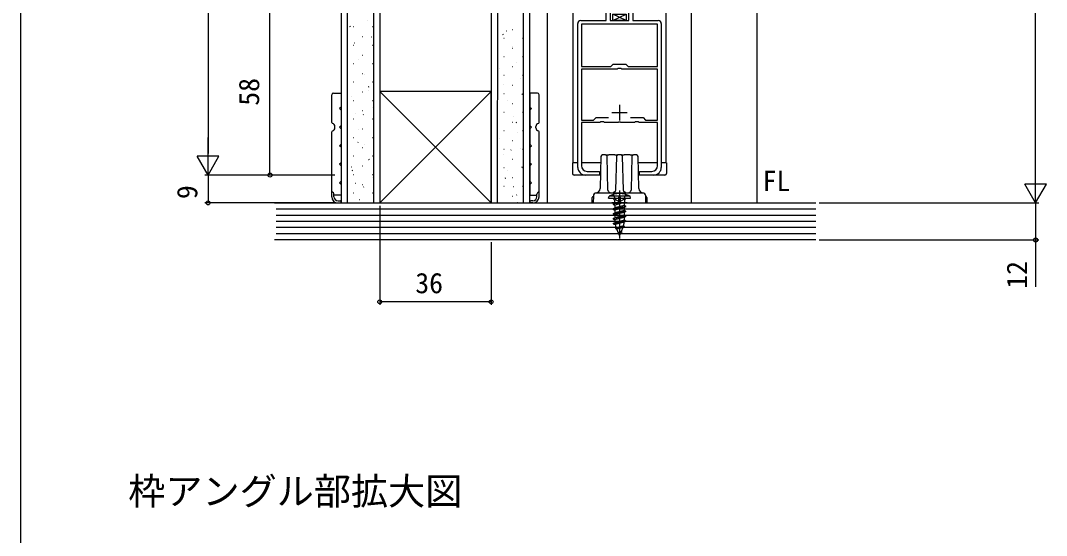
# Model space of a CAD drawing. Units: millimetres, scale not verified. Extents: x -525 to 525, y -808 to 806.
# Drawn here: x -525 to -193.4, y -15.5 to 151.1 of the extents above; entities that cross this region are included whole.
import ezdxf
from ezdxf.enums import TextEntityAlignment as Align

# ---------------------------------------------------------------- set-up
doc = ezdxf.new("R2010")
doc.units = ezdxf.units.MM
doc.header["$LTSCALE"] = 4
for name, color, linetype in [('0-2_USER1', 3, 'Continuous'), ('0-3_YKK_11', 7, 'Continuous'), ('0-4_YKK_12', 2, 'Continuous'), ('0-5_YKK_13', 4, 'Continuous'), ('0-7_YKK_D', 6, 'Continuous'), ('0-8_YKK_ZWAK', 7, 'Continuous'), ('0-9_YSS_K', 3, 'Continuous')]:
    doc.layers.add(name, color=color, linetype=linetype)
doc.styles.add('ＭＳ ゴシック', font='')
doc.styles.get('ＭＳ ゴシック').set_extended_font_data('MS Gothic')

msp = doc.modelspace()

# ---------------------------------------------------------------- linework, layer by layer
at = {"layer": '0-3_YKK_11'}
for p, q in [((-344.875, 103.603), (-344.875, 150.103)), ((-317.875, 150.103), (-317.875, 103.603)), ((-331.375, 123.803), (-331.375, 118.803)), ((-333.875, 121.303), (-328.875, 121.303))]:
    msp.add_line(p, q, dxfattribs=at)
for points in [[(-343.875, 151.103), (-335.675, 151.103), (-335.675, 159.103), (-333.675, 159.103), (-333.675, 158.503), (-333.875, 158.303), (-334.375, 157.803), (-334.375, 151.103), (-328.375, 151.103), (-328.375, 157.803), (-328.875, 158.303), (-329.075, 158.503), (-329.075, 159.103), (-327.075, 159.103), (-327.075, 151.103), (-318.875, 151.103)], [(-327.842, 119.703), (-323.775, 119.703), (-322.975, 118.903), (-319.075, 118.903), (-319.075, 135.403), (-330.633, 135.403), (-330.911, 135.59), (-331.838, 135.59), (-332.116, 135.403), (-343.675, 135.403), (-343.675, 118.903), (-339.775, 118.903), (-338.975, 119.703), (-334.907, 119.703)], [(-319.075, 104.103), (-319.075, 118.103), (-325.033, 118.103), (-325.311, 118.29), (-326.238, 118.29), (-326.516, 118.103), (-330.916, 118.103), (-331.1, 118.223), (-331.649, 118.223), (-331.833, 118.103), (-336.233, 118.103), (-336.511, 118.29), (-337.438, 118.29), (-337.716, 118.103), (-343.675, 118.103), (-343.675, 104.103)], [(-341.875, 102.303), (-337.875, 102.303), (-337.875, 101.103), (-342.375, 101.103)], [(-320.375, 101.103), (-324.875, 101.103), (-324.875, 102.303), (-320.875, 102.303)]]:
    msp.add_lwpolyline(points, dxfattribs=at)
msp.add_lwpolyline([(-319.075, 149.903), (-343.675, 149.903), (-343.675, 136.203), (-334.175, 136.203), (-333.375, 137.003), (-329.375, 137.003), (-328.575, 136.203), (-319.075, 136.203)], close=True, dxfattribs=at)
for centre, radius, start, end in [((-343.875, 150.103), 1, 90.00001, 179.99999), ((-318.875, 150.103), 1, 0.00001, 89.99999), ((-342.375, 103.603), 2.5, 180.00001, 269.99999), ((-341.875, 104.103), 1.8, 180.00001, 269.99999), ((-320.875, 104.103), 1.8, 270.00001, 359.99999), ((-320.375, 103.603), 2.5, 270.00001, 359.99999)]:
    msp.add_arc(centre, radius, start, end, dxfattribs=at)
at = {"layer": '0-4_YKK_12'}
for p, q in [((-346.375, 105.103), (-346.375, 281.601)), ((-316.375, 281.601), (-316.375, 105.103)), ((-354.675, 92.103), (-354.675, 276.6)), ((-308.075, 92.103), (-308.075, 276.6)), ((-286.875, 92.103), (-286.875, 276.6))]:
    msp.add_line(p, q, dxfattribs=at)
at = {"layer": '0-5_YKK_13'}
for p, q in [((-333.525, 151.103), (-329.224, 153.103)), ((-329.224, 151.103), (-333.525, 153.103)), ((-424.374, 118.118), (-424.374, 127.103)), ((-357.375, 118.118), (-357.375, 127.103)), ((-421.374, 123.103), (-421.874, 122.603)), ((-360.375, 123.103), (-359.875, 122.603)), ((-421.374, 122.103), (-421.874, 122.603)), ((-421.374, 122.103), (-421.374, 117.103)), ((-360.375, 122.103), (-359.875, 122.603)), ((-360.375, 122.103), (-360.375, 117.103)), ((-423.374, 116.353), (-423.374, 116.853)), ((-421.374, 117.103), (-421.874, 116.603)), ((-421.374, 116.103), (-421.874, 116.603)), ((-421.374, 116.103), (-421.374, 111.103)), ((-360.375, 117.103), (-359.875, 116.603)), ((-360.375, 116.103), (-359.875, 116.603)), ((-360.375, 116.103), (-360.375, 111.103)), ((-358.375, 116.353), (-358.375, 116.853)), ((-424.374, 95.603), (-424.374, 115.088)), ((-357.375, 95.603), (-357.375, 115.088)), ((-421.374, 111.103), (-421.874, 110.603)), ((-421.374, 110.103), (-421.874, 110.603)), ((-421.374, 110.103), (-421.374, 105.103)), ((-360.375, 111.103), (-359.875, 110.603)), ((-360.375, 110.103), (-359.875, 110.603)), ((-360.375, 110.103), (-360.375, 105.103)), ((-337.385, 107.115), (-337.638, 96.766)), ((-335.861, 107.603), (-334.862, 107.603)), ((-335.097, 96.279), (-335.361, 107.115)), ((-332.885, 107.603), (-334.862, 107.603)), ((-332.885, 107.603), (-331.885, 107.603)), ((-332.385, 107.115), (-332.65, 96.279)), ((-330.861, 107.603), (-331.885, 107.603)), ((-330.861, 107.603), (-329.862, 107.603)), ((-330.097, 96.279), (-330.361, 107.115)), ((-327.885, 107.603), (-329.862, 107.603)), ((-327.885, 107.603), (-326.885, 107.603)), ((-327.385, 107.115), (-327.65, 96.279)), ((-326.361, 107.603), (-326.885, 107.603)), ((-325.861, 107.603), (-326.361, 107.603)), ((-325.109, 96.766), (-325.361, 107.115)), ((-421.374, 105.103), (-421.874, 104.603)), ((-421.374, 104.103), (-421.874, 104.603)), ((-421.374, 104.103), (-421.374, 99.103)), ((-360.375, 105.103), (-359.875, 104.603)), ((-360.375, 104.103), (-359.875, 104.603)), ((-360.375, 104.103), (-360.375, 99.103)), ((-346.575, 105.103), (-346.575, 101.603)), ((-344.875, 105.103), (-346.575, 105.103)), ((-337.434, 105.103), (-343.675, 105.103)), ((-319.075, 105.103), (-325.312, 105.103)), ((-316.175, 105.103), (-317.875, 105.103)), ((-316.175, 105.103), (-316.175, 101.603)), ((-337.532, 101.103), (-346.075, 101.103)), ((-316.675, 101.103), (-325.215, 101.103)), ((-421.374, 99.103), (-421.874, 98.603)), ((-421.374, 98.103), (-421.874, 98.603)), ((-360.375, 99.103), (-359.875, 98.603)), ((-360.375, 98.103), (-359.875, 98.603)), ((-424.374, 94.103), (-424.374, 95.603)), ((-423.674, 94.103), (-423.674, 94.903)), ((-358.075, 94.103), (-358.075, 94.903)), ((-357.375, 94.103), (-357.375, 95.603)), ((-340.173, 92.103), (-340.173, 93.803)), ((-339.873, 94.103), (-339.838, 94.103)), ((-339.835, 94.317), (-339.835, 94.322)), ((-334.973, 93.603), (-334.767, 94.253)), ((-334.973, 93.603), (-327.773, 93.603)), ((-327.98, 94.253), (-334.767, 94.253)), ((-333.373, 94.82), (-332.518, 93.105)), ((-333.023, 93.103), (-333.023, 92.013)), ((-332.518, 93.105), (-331.373, 92.496)), ((-331.373, 96.103), (-331.373, 80.603)), ((-330.228, 93.105), (-331.373, 92.496)), ((-331.073, 92.103), (-331.073, 93.803)), ((-329.373, 94.82), (-330.228, 93.105)), ((-329.723, 93.103), (-329.723, 92.013)), ((-327.773, 93.603), (-327.98, 94.253)), ((-322.912, 94.322), (-322.912, 94.317)), ((-322.873, 92.103), (-322.912, 94.32)), ((-322.908, 94.103), (-322.873, 94.103)), ((-322.573, 93.803), (-322.573, 92.103)), ((-422.374, 92.803), (-421.724, 92.803)), ((-422.374, 92.103), (-421.724, 92.103)), ((-359.375, 92.803), (-360.025, 92.803)), ((-359.375, 92.103), (-360.025, 92.103)), ((-340.173, 92.103), (-339.873, 92.103)), ((-331.673, 92.103), (-333.874, 92.103)), ((-332.191, 92.013), (-333.373, 91.778)), ((-331.688, 92.013), (-333.373, 91.678)), ((-333.373, 91.778), (-332.966, 92.013)), ((-329.373, 90.983), (-333.373, 90.188)), ((-329.373, 90.883), (-333.373, 90.088)), ((-333.373, 90.188), (-332.873, 90.477)), ((-329.723, 92.013), (-333.023, 92.013)), ((-330.52, 92.013), (-332.873, 91.389)), ((-332.873, 91.389), (-332.873, 90.477)), ((-329.873, 91.272), (-332.873, 90.477)), ((-332.873, 89.799), (-332.873, 88.887)), ((-329.873, 89.682), (-332.873, 88.887)), ((-331.373, 92.103), (-331.073, 92.103)), ((-328.872, 92.103), (-331.073, 92.103)), ((-329.873, 92.013), (-329.873, 91.272)), ((-329.873, 90.594), (-329.873, 89.682)), ((-328.872, 92.103), (-322.873, 92.103)), ((-322.873, 92.103), (-322.573, 92.103)), ((-329.373, 89.393), (-333.373, 88.598)), ((-329.373, 89.293), (-333.373, 88.498)), ((-333.373, 88.598), (-332.873, 88.887)), ((-329.373, 87.803), (-333.373, 87.008)), ((-329.373, 87.703), (-333.373, 86.908)), ((-333.373, 87.008), (-332.873, 87.297)), ((-332.873, 88.209), (-332.873, 87.297)), ((-329.873, 88.092), (-332.873, 87.297)), ((-332.873, 86.619), (-332.873, 85.707)), ((-329.873, 86.502), (-332.873, 85.707)), ((-329.873, 89.004), (-329.873, 88.092)), ((-329.873, 87.414), (-329.873, 86.502)), ((-329.373, 86.213), (-333.373, 85.418)), ((-329.373, 86.113), (-333.373, 85.318)), ((-333.373, 85.418), (-332.873, 85.707)), ((-333.373, 85.418), (-333.373, 85.318)), ((-333.373, 85.318), (-332.746, 85.063)), ((-329.873, 85.824), (-332.746, 85.063)), ((-329.834, 84.501), (-332.665, 83.904)), ((-332.665, 83.802), (-329.834, 84.403)), ((-332.665, 83.904), (-332.392, 84.062)), ((-332.665, 83.904), (-332.665, 83.802)), ((-332.665, 83.802), (-332.207, 83.616)), ((-332.392, 84.062), (-332.512, 84.353)), ((-330.117, 84.664), (-332.392, 84.062)), ((-330.334, 84.112), (-332.207, 83.616)), ((-331.373, 81.603), (-332.207, 83.616)), ((-330.334, 84.112), (-330.878, 82.799)), ((-329.834, 84.403), (-330.334, 84.112)), ((-329.834, 84.501), (-330.117, 84.664)), ((-329.373, 86.113), (-329.873, 85.824)), ((-329.834, 84.501), (-329.834, 84.403)), ((-330.878, 82.799), (-331.518, 82.45)), ((-330.661, 82.698), (-331.518, 82.45)), ((-330.661, 82.618), (-331.518, 82.45)), ((-331.03, 82.432), (-331.518, 82.45)), ((-331.03, 82.432), (-331.373, 81.603)), ((-330.661, 82.618), (-331.03, 82.432)), ((-330.661, 82.698), (-330.88, 82.8)), ((-330.661, 82.698), (-330.661, 82.618))]:
    msp.add_line(p, q, dxfattribs=at)
msp.add_lwpolyline([(-329.224, 153.103), (-329.224, 151.103), (-333.525, 151.103), (-333.525, 153.103)], close=True, dxfattribs=at)
for points in [[(-423.874, 127.603), (-421.374, 127.603), (-421.374, 123.103)], [(-357.875, 127.603), (-360.375, 127.603), (-360.375, 123.103)], [(-335.861, 107.603), (-336.385, 107.603), (-336.885, 107.603)], [(-421.374, 98.103), (-421.374, 94.603), (-423.674, 94.603)], [(-360.375, 98.103), (-360.375, 94.603), (-358.075, 94.603)], [(-334.097, 95.303), (-334.59, 95.433), (-334.955, 95.789), (-335.097, 96.279)], [(-332.65, 96.279), (-332.792, 95.789), (-333.157, 95.433), (-333.649, 95.303)], [(-329.097, 95.303), (-329.59, 95.433), (-329.955, 95.789), (-330.097, 96.279)], [(-327.65, 96.279), (-327.792, 95.789), (-328.157, 95.433), (-328.649, 95.303)], [(-339.835, 94.32), (-339.873, 92.103), (-333.874, 92.103)], [(-338.89, 95.307), (-338.94, 95.311), (-338.956, 95.314)], [(-323.912, 95.303), (-328.911, 95.303), (-333.836, 95.303), (-338.835, 95.303)], [(-331.673, 93.803), (-331.673, 92.103), (-331.373, 92.103)], [(-333.373, 91.778), (-333.373, 91.678), (-332.873, 91.389)], [(-333.373, 90.188), (-333.373, 90.088), (-332.873, 89.799)], [(-329.373, 90.883), (-329.873, 90.594), (-332.873, 89.799)], [(-329.373, 90.883), (-329.373, 90.983), (-329.873, 91.272)], [(-329.373, 89.293), (-329.373, 89.393), (-329.873, 89.682)], [(-333.373, 88.598), (-333.373, 88.498), (-332.873, 88.209)], [(-333.373, 87.008), (-333.373, 86.908), (-332.873, 86.619)], [(-329.373, 89.293), (-329.873, 89.004), (-332.873, 88.209)], [(-329.373, 87.703), (-329.873, 87.414), (-332.873, 86.619)], [(-329.373, 87.703), (-329.373, 87.803), (-329.873, 88.092)], [(-329.373, 86.113), (-329.373, 86.213), (-329.873, 86.502)]]:
    msp.add_lwpolyline(points, dxfattribs=at)
for centre, radius, start, end in [((-423.874, 127.103), 0.5, 90, 180), ((-357.875, 127.103), 0.5, 0, 90), ((-424.074, 118.118), 0.3, 180, 256.65764), ((-424.374, 116.853), 1, 0, 76.65764), ((-424.374, 116.353), 1, 283.34236, 0), ((-357.375, 116.853), 1, 103.34236, 180), ((-357.375, 116.353), 1, 180, 256.65764), ((-357.675, 118.118), 0.3, 283.34236, 0), ((-424.074, 115.088), 0.3, 103.34236, 180), ((-357.675, 115.088), 0.3, 0, 76.65764), ((-336.885, 107.103), 0.5, 90, 178.60282), ((-335.861, 107.103), 0.5, 1.39718, 90), ((-331.885, 107.103), 0.5, 90, 178.60282), ((-330.861, 107.103), 0.5, 1.39718, 90), ((-326.885, 107.103), 0.5, 90, 178.60282), ((-325.861, 107.103), 0.5, 1.39718, 90), ((-346.075, 101.603), 0.5, 180, 270), ((-316.675, 101.603), 0.5, 270, 0), ((-339.137, 96.803), 1.5, 276.95525, 358.60282), ((-323.609, 96.803), 1.5, 181.39718, 263.04475), ((-424.374, 94.903), 0.7, 0, 90), ((-422.374, 94.103), 2, 180, 270), ((-422.374, 94.103), 1.3, 180, 270), ((-359.375, 94.103), 2, 270, 0), ((-359.375, 94.103), 1.3, 270, 0), ((-357.375, 94.903), 0.7, 90, 180), ((-339.873, 93.803), 0.3, 90, 180), ((-338.835, 94.303), 1, 90, 179), ((-338.834, 94.321), 1, 96.95525, 179), ((-331.373, 87.903), 7.2, 61.87782, 118.12218), ((-333.523, 93.103), 0.5, 0, 90), ((-331.373, 93.803), 0.3, 90, 180), ((-331.373, 93.803), 0.3, 0, 90), ((-329.223, 93.103), 0.5, 90, 180), ((-323.912, 94.303), 1, 1, 90), ((-323.912, 94.321), 1, 1, 83.04475), ((-322.873, 93.803), 0.3, 0, 90), ((-421.724, 92.453), 0.35, 270, 90), ((-360.025, 92.453), 0.35, 90, 270), ((-327.893, 86.266), 5, 193.92222, 202.5), ((-334.854, 86.266), 5, 341.3176, 354.93114)]:
    msp.add_arc(centre, radius, start, end, dxfattribs=at)
at = {"layer": '0-7_YKK_D'}
for p, q in [((-196.857, 99.103), (-196.857, 308.6)), ((-464.374, 274.601), (-464.374, 108.103)), ((-444.374, 101.103), (-444.374, 159.103)), ((-464.374, 101.103), (-464.374, 113.227)), ((-464.374, 101.103), (-467.874, 107.165)), ((-460.874, 107.165), (-467.874, 107.165)), ((-464.374, 101.103), (-460.874, 107.165)), ((-196.857, 92.103), (-196.857, 104.227)), ((-423.375, 101.103), (-465.374, 101.103)), ((-423.375, 101.103), (-465.374, 101.103)), ((-464.374, 101.103), (-464.374, 92.103)), ((-423.375, 101.103), (-445.374, 101.103)), ((-196.857, 92.103), (-200.357, 98.165)), ((-193.357, 98.165), (-200.357, 98.165)), ((-196.857, 92.103), (-193.357, 98.165)), ((-423.375, 92.103), (-465.374, 92.103)), ((-408.875, 91.105), (-408.875, 59.103)), ((-266.871, 92.103), (-195.857, 92.103)), ((-266.871, 92.103), (-195.857, 92.103)), ((-266.871, 80.103), (-195.857, 80.103)), ((-372.875, 79.405), (-372.875, 59.103)), ((-372.875, 60.103), (-408.875, 60.103))]:
    msp.add_line(p, q, dxfattribs=at)
msp.add_lwpolyline([(-196.857, 92.103), (-196.857, 80.103), (-196.857, 64.908)], dxfattribs=at)
for centre in [(-444.374, 101.103), (-464.374, 92.103), (-196.857, 80.103), (-408.875, 60.103), (-372.875, 60.103)]:
    msp.add_circle(centre, 0.637, dxfattribs=at)
at = {"layer": '0-8_YKK_ZWAK'}
msp.add_line((-525, 721.6), (-525, -808.4), dxfattribs=at)
at = {"layer": '0-9_YSS_K'}
for p, q in [((-421.375, 362.1), (-421.375, 92.103)), ((-419.375, 362.1), (-419.375, 92.103)), ((-410.875, 362.1), (-410.875, 92.103)), ((-408.875, 321.6), (-408.875, 92.103)), ((-372.875, 321.6), (-372.875, 92.103)), ((-370.831, 276.6), (-370.891, 92.103)), ((-362.391, 92.103), (-362.331, 276.6)), ((-360.375, 92.103), (-360.375, 276.599)), ((-418.546, 149.135), (-418.379, 149.245)), ((-412.699, 151.038), (-412.68, 151.045)), ((-418.279, 149.062), (-418.261, 149.068)), ((-417.343, 149.151), (-417.243, 149.151)), ((-411.263, 149.151), (-411.163, 149.151)), ((-369.067, 146.61), (-368.9, 146.721)), ((-367.859, 147.773), (-367.84, 147.78)), ((-365.949, 148.141), (-365.849, 148.141)), ((-417.343, 143.171), (-417.243, 143.171)), ((-416.987, 143.837), (-416.969, 143.844)), ((-414.493, 145.921), (-414.393, 145.921)), ((-411.501, 145.78), (-411.482, 145.787)), ((-411.263, 143.171), (-411.163, 143.171)), ((-368.799, 145.391), (-368.699, 145.391)), ((-365.907, 142.782), (-365.889, 142.789)), ((-362.719, 145.391), (-362.619, 145.391)), ((-414.493, 139.941), (-414.393, 139.941)), ((-368.799, 139.411), (-368.699, 139.411)), ((-365.949, 142.161), (-365.849, 142.161)), ((-362.719, 139.411), (-362.619, 139.411)), ((-417.343, 137.191), (-417.243, 137.191)), ((-415.79, 138.58), (-415.771, 138.586)), ((-411.263, 137.191), (-411.163, 137.191)), ((-370.83, 137.607), (-370.669, 137.714)), ((-365.949, 136.181), (-365.849, 136.181)), ((-364.615, 137.558), (-364.596, 137.565)), ((-414.493, 133.961), (-414.393, 133.961)), ((-413.838, 133.589), (-413.819, 133.596)), ((-370.196, 135.582), (-370.177, 135.588)), ((-368.799, 133.431), (-368.699, 133.431)), ((-362.719, 133.431), (-362.619, 133.431)), ((-417.343, 131.211), (-417.243, 131.211)), ((-412.479, 129.644), (-412.312, 129.755)), ((-411.263, 131.211), (-411.163, 131.211)), ((-368.904, 130.357), (-368.885, 130.364)), ((-365.949, 130.201), (-365.849, 130.201)), ((-363.418, 132.3), (-363.399, 132.307)), ((-418.126, 126.388), (-418.107, 126.395)), ((-414.493, 127.981), (-414.393, 127.981)), ((-412.546, 128.365), (-412.527, 128.371)), ((-408.875, 92.105), (-372.875, 128.105)), ((-408.875, 128.105), (-372.875, 92.105)), ((-368.799, 127.451), (-368.699, 127.451)), ((-362.999, 127.12), (-362.832, 127.23)), ((-362.719, 127.451), (-362.619, 127.451)), ((-417.343, 125.231), (-417.243, 125.231)), ((-411.348, 123.107), (-411.329, 123.113)), ((-411.263, 125.231), (-411.163, 125.231)), ((-367.706, 125.1), (-367.687, 125.106)), ((-365.949, 124.221), (-365.849, 124.221)), ((-416.834, 121.164), (-416.815, 121.171)), ((-414.493, 122.001), (-414.393, 122.001)), ((-414.247, 120.638), (-414.081, 120.748)), ((-368.799, 121.471), (-368.699, 121.471)), ((-365.754, 120.109), (-365.735, 120.116)), ((-362.719, 121.471), (-362.619, 121.471)), ((-417.343, 119.251), (-417.243, 119.251)), ((-411.263, 119.251), (-411.163, 119.251)), ((-365.949, 118.241), (-365.849, 118.241)), ((-364.768, 118.113), (-364.601, 118.224)), ((-417.343, 113.271), (-417.243, 113.271)), ((-415.636, 115.906), (-415.618, 115.913)), ((-414.493, 116.021), (-414.393, 116.021)), ((-411.263, 113.271), (-411.163, 113.271)), ((-370.042, 112.908), (-370.024, 112.915)), ((-368.799, 115.491), (-368.699, 115.491)), ((-364.462, 114.885), (-364.443, 114.891)), ((-362.719, 115.491), (-362.619, 115.491)), ((-416.016, 111.631), (-415.85, 111.742)), ((-414.493, 110.041), (-414.393, 110.041)), ((-413.684, 110.916), (-413.666, 110.922)), ((-368.799, 109.511), (-368.699, 109.511)), ((-365.949, 112.261), (-365.849, 112.261)), ((-363.264, 109.627), (-363.245, 109.633)), ((-362.719, 109.511), (-362.619, 109.511)), ((-417.343, 107.291), (-417.243, 107.291)), ((-412.407, 106.185), (-412.24, 106.295)), ((-411.263, 107.291), (-411.163, 107.291)), ((-368.75, 107.684), (-368.732, 107.691)), ((-366.537, 109.107), (-366.37, 109.217)), ((-365.949, 106.281), (-365.849, 106.281)), ((-417.973, 103.715), (-417.954, 103.722)), ((-414.493, 104.061), (-414.393, 104.061)), ((-412.392, 105.691), (-412.374, 105.698)), ((-368.799, 103.531), (-368.699, 103.531)), ((-362.927, 103.66), (-362.76, 103.771)), ((-362.719, 103.531), (-362.619, 103.531)), ((-417.785, 102.625), (-417.618, 102.735)), ((-417.343, 101.311), (-417.243, 101.311)), ((-411.263, 101.311), (-411.163, 101.311)), ((-411.195, 100.433), (-411.176, 100.44)), ((-368.306, 100.1), (-368.139, 100.211)), ((-367.553, 102.426), (-367.534, 102.433)), ((-365.949, 100.301), (-365.849, 100.301)), ((-416.681, 98.491), (-416.662, 98.497)), ((-414.493, 98.081), (-414.393, 98.081)), ((-414.176, 97.179), (-414.009, 97.289)), ((-368.799, 97.551), (-368.699, 97.551)), ((-365.601, 97.436), (-365.582, 97.442)), ((-362.719, 97.551), (-362.619, 97.551)), ((-417.343, 95.331), (-417.243, 95.331)), ((-415.483, 93.233), (-415.464, 93.24)), ((-411.263, 95.331), (-411.163, 95.331)), ((-365.949, 94.321), (-365.849, 94.321)), ((-364.696, 94.654), (-364.529, 94.764)), ((-442.872, 92.103), (-267.871, 92.103)), ((-267.871, 90.103), (-442.372, 90.103)), ((-364.309, 92.211), (-364.29, 92.218)), ((-442.372, 88.103), (-267.871, 88.103)), ((-267.871, 86.103), (-442.372, 86.103)), ((-267.871, 84.103), (-442.372, 84.103)), ((-267.871, 80.103), (-442.872, 80.103)), ((-267.871, 82.103), (-442.372, 82.103))]:
    msp.add_line(p, q, dxfattribs=at)
msp.add_lwpolyline([(-408.875, 92.105), (-372.875, 92.105), (-372.875, 128.105), (-408.875, 128.105)], close=True, dxfattribs=at)

# ---------------------------------------------------------------- texts
at = {"layer": '0-2_USER1', "style": 'ＭＳ ゴシック'}
msp.add_text('枠アングル部拡大図', height=8.798, dxfattribs=at).set_placement((-490.185, -8.195), align=Align.BOTTOM_LEFT)
at = {"layer": '0-7_YKK_D', "style": 'ＭＳ ゴシック'}
for s, p in [('58', (-445.874, 123.532)), ('9', (-465.874, 93.33)), ('12', (-197.657, 64.327))]:
    msp.add_text(s, height=6.598, rotation=90, dxfattribs=at).set_placement(p, align=Align.BOTTOM_LEFT)
for s, p in [('FL', (-285.133, 93.945)), ('36', (-397.394, 60.903))]:
    msp.add_text(s, height=6.598, dxfattribs=at).set_placement(p, align=Align.BOTTOM_LEFT)

doc.saveas('drawing.dxf')
